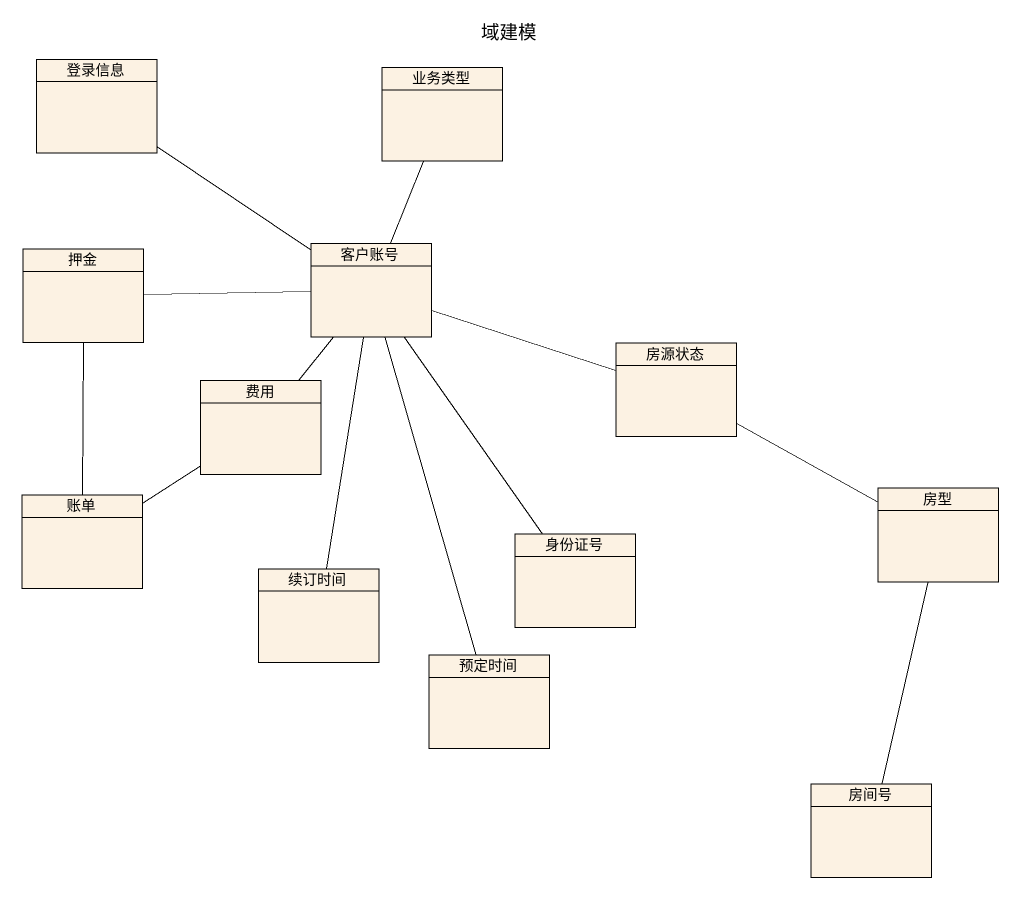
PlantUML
@startuml
title 域建模
hide circle
hide empty members
class 登录信息
class 业务类型
class 押金
class 客户账号
class 房源状态
class 费用
class 房型
class 账单
class 身份证号
class 续订时间
class 预定时间
class 房间号
登录信息 -- 客户账号
业务类型 -- 客户账号
押金 -- 账单
客户账号 -left- 押金
客户账号 -right- 房源状态
客户账号 -- 费用
客户账号 -- 身份证号
客户账号 -- 续订时间
客户账号 -- 预定时间
房源状态 -right- 房型
费用 -- 账单
房型 -- 房间号
@enduml
